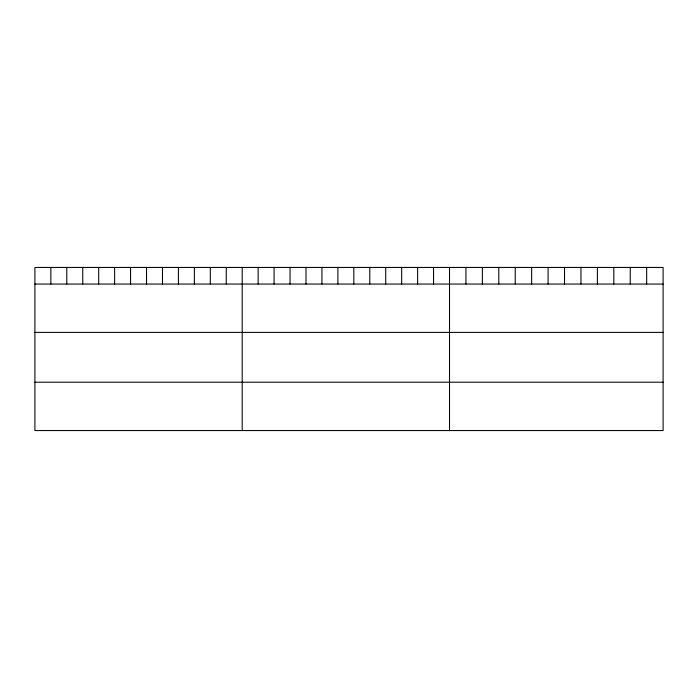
<?xml version="1.0" encoding="UTF-8"?>
<svg xmlns="http://www.w3.org/2000/svg" width="698" height="698" viewBox="0 0 698 698"><rect width="100%" height="100%" fill="white"/><g stroke="black" fill="none" stroke-linecap="round" stroke-linejoin="round"><path stroke-width="1.05" d="M663.1 284.051L663.1 430.553L34.9 430.553L34.9 267.447L663.1 267.447L663.1 284.051L34.9 284.051M34.9 332.396L663.1 332.396M34.9 382.207L663.1 382.207M646.671 267.447L646.671 284.051M630.242 267.447L630.242 284.051M613.812 267.447L613.812 284.051M597.383 267.447L597.383 284.051M580.954 267.447L580.954 284.051M564.525 267.447L564.525 284.051M548.087 267.447L548.087 284.051M531.658 267.447L531.658 284.051M515.229 267.447L515.229 284.051M498.8 267.447L498.8 284.051M482.37 267.447L482.37 284.051M465.941 267.447L465.941 284.051M449.512 267.447L449.512 430.553M433.563 267.447L433.563 284.051M417.622 267.447L417.622 284.051M401.673 267.447L401.673 284.051M385.724 267.447L385.724 284.051M369.783 267.447L369.783 284.051M353.834 267.447L353.834 284.051M337.884 267.447L337.884 284.051M321.935 267.447L321.935 284.051M305.994 267.447L305.994 284.051M290.045 267.447L290.045 284.051M274.096 267.447L274.096 284.051M258.155 267.447L258.155 284.051M242.206 267.447L242.206 430.553M226.257 267.447L226.257 284.051M210.316 267.447L210.316 284.051M194.367 267.447L194.367 284.051M178.418 267.447L178.418 284.051M162.477 267.447L162.477 284.051M146.528 267.447L146.528 284.051M130.578 267.447L130.578 284.051M114.629 267.447L114.629 284.051M98.688 267.447L98.688 284.051M82.739 267.447L82.739 284.051M66.79 267.447L66.79 284.051M50.849 267.447L50.849 284.051"/></g></svg>
